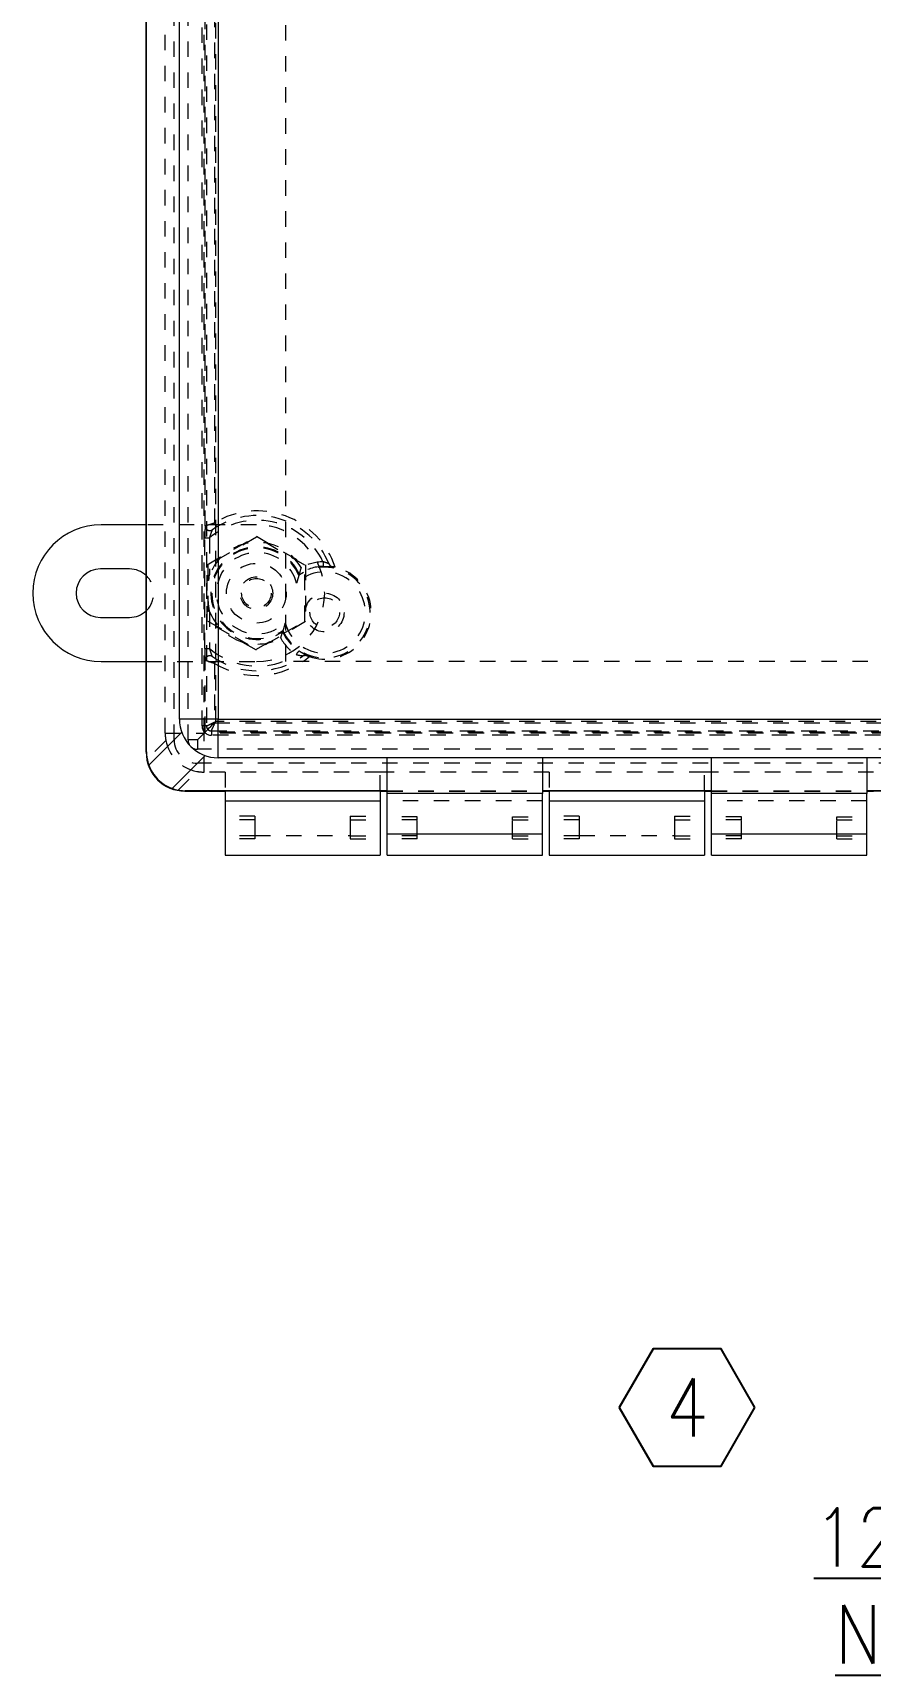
# Model space of a CAD drawing. Header units: inches. Extents: x -1 to 303, y -2 to 61.
# Drawn here: x 14.33 to 19.72, y 20.85 to 31.43 of the extents above; entities that cross this region are included whole.
import ezdxf
from ezdxf.enums import TextEntityAlignment as Align

# ---------------------------------------------------------------- set-up
doc = ezdxf.new("R2010")
doc.units = ezdxf.units.IN
doc.header["$LTSCALE"] = 0.75
doc.header["$MEASUREMENT"] = 0
doc.linetypes.add('HIDDEN', pattern=[0.1875, 0.125, -0.0625])
for name, color, linetype in [('BODY', 3, 'Continuous'), ('E-POWR-IDEN', 11, 'Continuous'), ('FRONT_DOOR', 1, 'Continuous'), ('PANEL', 150, 'Continuous')]:
    doc.layers.add(name, color=color, linetype=linetype)
doc.layers.add('G-Anno-Std-Note @ 4', color=151, linetype='Continuous', lineweight=25)
doc.styles.add('Note', font='romans.shx', dxfattribs={"width": 0.75})
doc.styles.add('ROMANS', font='romans.shx', dxfattribs={"width": 0.85})

# ---------------------------------------------------------------- blocks, each defined once
blk = doc.blocks.new('Anno_Hexagon')
at = {"color": 0, "linetype": 'ByBlock', "lineweight": -2}
blk.add_lwpolyline([(1.167, 0), (0.583, 1.01), (-0.583, 1.01), (-1.167, 0), (-0.583, -1.01), (0.583, -1.01)], close=True, dxfattribs=at)
at = {"color": 0, "linetype": 'ByBlock', "lineweight": -2, "style": 'Note', "width": 0.85}
blk.add_attdef('ID', text='', height=1, dxfattribs=at).set_placement((0, 0), align=Align.MIDDLE)

msp = doc.modelspace()

# ---------------------------------------------------------------- linework, layer by layer
at = {"layer": 'BODY', "linetype": 'Continuous', "lineweight": 15}
for p, q in [((15.0558801, 38.8403995), (15.0558801, 26.7947633)), ((15.0558801, 28.2598015), (14.76588, 28.2598015)), ((14.9488798, 27.9758015), (14.7608799, 27.9758015)), ((14.7608799, 27.6638014), (14.9488798, 27.6638014)), ((14.76588, 27.3798014), (15.0558801, 27.3798014)), ((15.3058418, 26.5448013), (15.56388, 26.5448013)), ((15.56388, 26.5448013), (15.56388, 26.4828014)), ((15.56388, 26.4828014), (16.5638799, 26.4828014)), ((15.56388, 26.4828014), (15.56388, 26.1328015)), ((16.5638799, 26.5448013), (16.6088797, 26.5448013)), ((16.5638799, 26.5448013), (16.5638799, 26.4828014)), ((16.5638799, 26.4828014), (16.5638799, 26.1328015)), ((17.6088796, 26.5448013), (17.6528797, 26.5448013)), ((17.6528797, 26.5448013), (17.6528797, 26.4828014)), ((17.6528797, 26.4828014), (18.6528799, 26.4828014)), ((17.6528797, 26.4828014), (17.6528797, 26.1328015)), ((18.6528799, 26.5448013), (18.6978799, 26.5448013)), ((18.6528799, 26.5448013), (18.6528799, 26.4828014)), ((18.6528799, 26.4828014), (18.6528799, 26.1328015)), ((19.6978798, 26.5448013), (19.7418799, 26.5448013)), ((15.56388, 26.1328015), (16.5638799, 26.1328015)), ((17.6528797, 26.1328015), (18.6528799, 26.1328015))]:
    msp.add_line(p, q, dxfattribs=at)
at = {"layer": 'BODY', "linetype": 'HIDDEN', "lineweight": 0}
for p, q in [((15.4285429, 26.9174647), (15.4285429, 38.5335294)), ((15.178543, 26.9174647), (15.178543, 38.5054472)), ((15.4356907, 28.2533072), (15.4356907, 37.3860848)), ((15.4956814, 37.3664517), (15.4956814, 28.2729506)), ((15.7658799, 28.2598015), (15.0558801, 28.2598015)), ((15.4356905, 28.2533072), (15.4356813, 28.2533007)), ((15.4346342, 27.4634723), (15.4346342, 28.176524)), ((15.4346342, 28.176524), (15.4646295, 28.176524)), ((15.4483796, 28.0031102), (15.7658799, 28.1864189)), ((15.7658799, 28.180068), (15.4538795, 27.9999346)), ((15.4646295, 28.176524), (15.4646295, 27.9371975)), ((15.7658799, 28.1864189), (16.0833797, 28.0031102)), ((16.0778797, 27.9999346), (15.7658799, 28.180068)), ((15.4483796, 27.6364927), (15.4483796, 28.0031102)), ((15.4538795, 27.9999346), (15.4538795, 27.6396683)), ((16.0778797, 27.6396683), (16.0778797, 27.9999346)), ((16.0833797, 28.0031102), (16.0833797, 27.6364927)), ((15.7658799, 27.453184), (15.4483796, 27.6364927)), ((15.4538795, 27.6396683), (15.7658799, 27.4595349)), ((15.4646295, 27.702799), (15.4646295, 27.4634723)), ((15.7658799, 27.4595349), (16.0778797, 27.6396683)), ((16.0833797, 27.6364927), (15.7658799, 27.453184)), ((15.4346342, 27.4634723), (15.4646295, 27.4634723)), ((15.0558801, 27.3798014), (15.7658799, 27.3798014)), ((15.4356813, 27.3866957), (15.4356905, 27.3866892)), ((15.4356907, 26.924612), (15.4356907, 27.3866891)), ((15.4956814, 27.3670459), (15.4956814, 26.984603)), ((15.4956814, 26.984603), (29.1660782, 26.984603)), ((15.178543, 26.9174647), (15.4285429, 26.9174647)), ((15.3858798, 26.8748013), (15.3258797, 26.8748013)), ((15.4356907, 26.924612), (15.3858798, 26.8748013)), ((15.3858798, 26.8748013), (15.3858798, 26.8148013)), ((29.2332168, 26.9174647), (15.4285429, 26.9174647)), ((15.4285429, 26.6674646), (15.4285429, 26.9174647)), ((29.2260689, 26.924612), (15.4356907, 26.924612)), ((15.0579744, 26.796858), (15.0558801, 26.7947633)), ((15.1828227, 26.8714034), (15.0623492, 26.7509299)), ((15.2620083, 26.551271), (15.3824818, 26.6717446)), ((15.56388, 26.6674646), (15.4285429, 26.6674646)), ((15.56388, 26.6674646), (15.56388, 26.546896)), ((16.5638799, 26.6674646), (15.56388, 26.6674646)), ((16.5638799, 26.546896), (16.5638799, 26.6674646)), ((17.6528797, 26.6674646), (16.5638799, 26.6674646)), ((17.6528797, 26.6674646), (17.6528797, 26.546896)), ((18.6528799, 26.6674646), (17.6528797, 26.6674646)), ((18.6528799, 26.546896), (18.6528799, 26.6674646)), ((19.7418799, 26.6674646), (18.6528799, 26.6674646)), ((15.3058418, 26.5448013), (15.3079361, 26.546896)), ((15.56388, 26.546896), (15.56388, 26.5448013)), ((16.5638799, 26.546896), (16.5638799, 26.5448013)), ((16.6088797, 26.546896), (17.6088796, 26.546896)), ((16.6088797, 26.5448013), (17.6088796, 26.5448013)), ((17.6528797, 26.546896), (17.6528797, 26.5448013)), ((18.6528799, 26.546896), (18.6528799, 26.5448013)), ((18.6978799, 26.546896), (19.6978798, 26.546896)), ((18.6978799, 26.5448013), (19.6978798, 26.5448013)), ((15.75688, 26.3825726), (15.56388, 26.3825726)), ((15.75688, 26.3598014), (15.56388, 26.3598014)), ((15.75688, 26.3825726), (15.75688, 26.3598014)), ((15.75688, 26.3598014), (15.75688, 26.2558015)), ((16.37088, 26.3825726), (16.37088, 26.3598014)), ((16.37088, 26.3825726), (16.5638799, 26.3825726)), ((16.37088, 26.3598014), (16.5638799, 26.3598014)), ((16.37088, 26.3598014), (16.37088, 26.2558015)), ((17.8458796, 26.3825726), (17.6528797, 26.3825726)), ((17.8458796, 26.3598014), (17.6528797, 26.3598014)), ((17.8458796, 26.3825726), (17.8458796, 26.3598014)), ((17.8458796, 26.3598014), (17.8458796, 26.2558015)), ((18.4598799, 26.3825726), (18.4598799, 26.3598014)), ((18.4598799, 26.3825726), (18.6528799, 26.3825726)), ((18.4598799, 26.3598014), (18.4598799, 26.2558015)), ((18.4598799, 26.3598014), (18.6528799, 26.3598014)), ((15.75688, 26.2558015), (15.56388, 26.2558015)), ((15.75688, 26.2598413), (16.37088, 26.2598413)), ((15.75688, 26.2558015), (15.75688, 26.2368202)), ((16.37088, 26.2558015), (16.37088, 26.2368202)), ((16.37088, 26.2558015), (16.5638799, 26.2558015)), ((17.8458796, 26.2558015), (17.6528797, 26.2558015)), ((17.8458796, 26.2598413), (18.4598799, 26.2598413)), ((17.8458796, 26.2558015), (17.8458796, 26.2368202)), ((18.4598799, 26.2558015), (18.4598799, 26.2368202)), ((18.4598799, 26.2558015), (18.6528799, 26.2558015)), ((15.75688, 26.2368202), (15.56388, 26.2368202)), ((16.37088, 26.2368202), (16.5638799, 26.2368202)), ((17.8458796, 26.2368202), (17.6528797, 26.2368202)), ((18.4598799, 26.2368202), (18.6528799, 26.2368202))]:
    msp.add_line(p, q, dxfattribs=at)
at = {"layer": 'BODY', "linetype": 'HIDDEN', "lineweight": 0, "flags": 128}
for points in [[(15.4956814, 28.2729506), (15.4987203, 28.2679487), (15.5016424, 28.263139), (15.5043358, 28.2587062), (15.5066959, 28.2548211), (15.5086331, 28.2516326), (15.5100727, 28.2492633), (15.5109592, 28.2478043), (15.5112584, 28.2473118)], [(16.1949108, 28.0227246), (16.1951044, 28.0169393), (16.1952903, 28.0113716), (16.1954628, 28.0062304), (16.1956142, 28.001709), (16.1957385, 27.9979778), (16.1958324, 27.9951762), (16.1958916, 27.9934104), (16.1959139, 27.992746)], [(16.0226017, 27.4230899), (16.0258371, 27.4278899), (16.0289505, 27.4325096), (16.0318258, 27.4367749), (16.0343543, 27.4405263), (16.036441, 27.4436221), (16.038008, 27.4459464), (16.0389953, 27.4474116), (16.0393667, 27.4479628)], [(15.4956814, 27.3670459), (15.4987203, 27.3720478), (15.5016424, 27.3768575), (15.5043358, 27.3812901), (15.5066959, 27.3851752), (15.5086331, 27.3883637), (15.5100727, 27.3907329), (15.5109592, 27.392192), (15.5112584, 27.3926847)], [(15.4356907, 26.924612), (15.4370201, 26.9259414), (15.4405535, 26.9294754), (15.4461597, 26.9350812), (15.4536267, 26.9425482), (15.4626741, 26.951596), (15.4729624, 26.961884), (15.4841042, 26.9730258), (15.4956814, 26.984603)]]:
    msp.add_lwpolyline(points, dxfattribs=at)
at = {"layer": 'BODY', "linetype": 'HIDDEN', "lineweight": 0}
for centre, radius in [((15.7658798, 27.8198014), 0.1925), ((15.7658798, 27.8198014), 0.105), ((15.7658798, 27.8198014), 0.095), ((16.2058798, 27.6949982), 0.095)]:
    msp.add_circle(centre, radius, dxfattribs=at)
at = {"layer": 'BODY', "linetype": 'Continuous', "lineweight": 15}
for centre, radius, start, end in [((14.7658798, 27.8198014), 0.44, 90, 270), ((14.7608798, 27.8198014), 0.156, 90, 270), ((14.9488798, 27.8198014), 0.156, 46.69377256, 90), ((14.9488798, 27.8198014), 0.156, 270, 313.30622744)]:
    msp.add_arc(centre, radius, start, end, dxfattribs=at)
at = {"layer": 'BODY', "linetype": 'HIDDEN', "lineweight": 0}
for centre, radius, start, end in [((15.4656898, 28.2533088), 0.0300084, 180.01535299, 225.84466987), ((15.4656906, 28.2533103), 0.0299999, 180.00602985, 305.14702561), ((15.7708798, 27.8199982), 0.47, 25.5521754, 130.66208288), ((15.7708798, 27.8199982), 0.5, 22.06817682, 125.15952003), ((15.7708798, 27.8199982), 0.53, 18.39012072, 121.28145068), ((15.7658798, 27.8198014), 0.44, 270, 90), ((15.4624588, 28.2518808), 0.0265324, 188.41909844, 228.80533577), ((15.4656818, 28.2533006), 0.029997, 225.8446214, 305.15218501), ((15.7708798, 27.8199982), 0.32791, 30.3269494, 159.05861282), ((15.7708798, 27.8199982), 0.2979145, 24.53696503, 303.39835626), ((15.7708798, 27.8199982), 0.2923106, 23.23668259, 304.6986387), ((15.7708798, 27.8199982), 0.2623152, 14.3454919, 313.58982939), ((14.9488798, 27.8198014), 0.156, 313.30622744, 46.69377256), ((16.2058798, 27.6949982), 0.2923106, 203.23668259, 124.6986387), ((16.2058798, 27.6949982), 0.2623152, 194.3454919, 133.58982939), ((16.2058798, 27.6949982), 0.2979145, 91.91703455, 123.39835626), ((16.2058798, 27.6949982), 0.32791, 91.91703455, 117.60837189), ((16.2058798, 27.6949982), 0.3, 251.02311158, 76.91220971), ((16.2620437, 28.0191228), 0.0299929, 202.0704106, 260.18110887), ((15.7708798, 27.8199982), 0.32791, 200.94138718, 297.60837189), ((16.2058798, 27.6949982), 0.32791, 210.3269494, 236.01828674), ((16.2058798, 27.6949982), 0.2979145, 204.53696503, 236.01828674), ((15.465691, 27.386687), 0.0300097, 129.97172379, 179.98368411), ((15.4656906, 27.3866859), 0.0299999, 54.85297439, 179.99397015), ((15.4656819, 27.3866969), 0.0299962, 54.84691797, 129.97050184), ((15.7708798, 27.8199982), 0.47, 229.33791712, 302.3831459), ((15.7708798, 27.8199982), 0.5, 234.84047997, 305.86714448), ((15.7708798, 27.8199982), 0.53, 238.71854932, 309.54520057), ((16.0814057, 27.3905026), 0.0299932, 67.75463267, 125.86368999), ((15.4285431, 26.9174647), 0.25, 180, 190.61710953), ((15.4285431, 26.9174647), 0.25, 190.61710953, 259.38289047), ((15.4285431, 26.9174647), 0.25, 259.38289047, 270)]:
    msp.add_arc(centre, radius, start, end, dxfattribs=at)
for centre, major_axis, ratio, start_param, end_param in [((15.3059179, 26.7948395), (-0.1768305, -0.1768305), 0.9996954599, 5.497939437, 7.0684311773), ((15.3139416, 26.8028632), (-0.2367507, -0.1006057), 0.9671936863, 5.8932298086, 6.0783810337), ((15.3065187, 26.7954403), (-0.1767767, 0.1767767), 0.9893707306, 0.9707016817, 2.1708909719), ((15.3139416, 26.8028632), (0.1006057, 0.2367507), 0.9671936863, 3.3463969271, 3.5315481521)]:
    msp.add_ellipse(centre, major_axis=major_axis, ratio=ratio, start_param=start_param, end_param=end_param, dxfattribs=at)
for points, knots in [([(15.4356813, 28.2533007), (15.4356261, 28.2530751), (15.4354486, 28.2523508), (15.4351666, 28.2449437), (15.4348846, 28.2288695), (15.4346754, 28.2054481), (15.4346486, 28.1866904), (15.4346342, 28.176524)], [0, 0, 0, 0, 0.0885336171, 0.2841899092, 0.4786641714, 0.7174433158, 1, 1, 1, 1]), ([(15.4356907, 28.2533072), (15.436298, 28.2535215), (15.4374942, 28.2539438), (15.4454552, 28.2567196), (15.457582, 28.2608376), (15.4747025, 28.2664746), (15.4884266, 28.2707111), (15.4956814, 28.2729506)], [0, 0, 0, 0, 0.184641055, 0.363679301, 0.5497428529, 0.7619869816, 1, 1, 1, 1]), ([(15.4646295, 28.176524), (15.4670691, 28.1835643), (15.471408, 28.1960854), (15.4768488, 28.2118902), (15.4802854, 28.2217992), (15.4819313, 28.2263587), (15.4826975, 28.2283391), (15.4828618, 28.2286194), (15.4829526, 28.2287742)], [0, 0, 0, 0, 0.3255364832, 0.5789649393, 0.7640911634, 0.8733777787, 0.9300201967, 1, 1, 1, 1]), ([(15.4646295, 27.702799), (15.4646074, 27.7029182), (15.4609331, 27.722726), (15.45024, 27.8002867), (15.4539842, 27.8798094), (15.4646074, 27.9370783), (15.4646295, 27.9371975)], [0, 0, 0, 0, 0.0015463451, 0.2569864497, 0.9984536549, 1, 1, 1, 1]), ([(16.0394793, 27.9353237), (16.0393772, 27.9349684), (16.0391735, 27.9342601), (16.0377767, 27.9293999), (16.0351159, 27.9201395), (16.0306691, 27.9046721), (16.0270374, 27.8920027), (16.0250373, 27.8850661), (16.0250158, 27.8849915)], [0, 0, 0, 0, 0.11464661, 0.2285840585, 0.3991647208, 0.6697207699, 0.9964478803, 1, 1, 1, 1]), ([(16.0539182, 27.9855709), (16.0538981, 27.9855012), (16.0527219, 27.9814364), (16.0499904, 27.9718836), (16.0463359, 27.9591899), (16.0436716, 27.9499117), (16.0422097, 27.9448266), (16.0419971, 27.9440872), (16.0418905, 27.9437162)], [0, 0, 0, 0, 0.0037948097, 0.2215746144, 0.5200238692, 0.7285127745, 0.8637856761, 1, 1, 1, 1]), ([(16.2342486, 28.0078531), (16.2340459, 28.0078878), (16.2338018, 28.0079296), (16.2316324, 28.008877), (16.2276368, 28.0107137), (16.2192529, 28.0143661), (16.2081312, 28.018729), (16.1994315, 28.0213583), (16.1949108, 28.0227246)], [0, 0, 0, 0, 0.132684315, 0.1597413841, 0.3283511831, 0.520765722, 0.7509679133, 1, 1, 1, 1]), ([(16.1959139, 27.992746), (16.2029437, 27.9928451), (16.2166915, 27.9930388), (16.2342184, 27.9918898), (16.2470325, 27.9905788), (16.2553991, 27.9895253), (16.2564155, 27.9895545), (16.2569289, 27.9895692)], [0, 0, 0, 0, 0.2218713015, 0.4339059347, 0.6254395421, 0.8108000652, 1, 1, 1, 1]), ([(16.2340298, 28.0083922), (16.2340486, 28.008346), (16.2349985, 28.0059993), (16.238192, 28.0005519), (16.2452695, 27.9937557), (16.2531559, 27.9915599), (16.256554, 27.9906138)], [0, 0, 0, 0, 0.0054850858, 0.2781962584, 0.6889798288, 1, 1, 1, 1]), ([(16.2342486, 28.0078531), (16.2342131, 28.0079408), (16.2341402, 28.0081204), (16.2340672, 28.0083002), (16.2340298, 28.0083922)], [0, 0, 0, 0, 0.4882667188, 1, 1, 1, 1]), ([(16.256554, 27.9906138), (16.256646, 27.9903578), (16.2567711, 27.9900097), (16.2568959, 27.9896614), (16.2569289, 27.9895692)], [0, 0, 0, 0, 0.7352311144, 1, 1, 1, 1]), ([(16.273813, 27.9872056), (16.269565, 27.9881346), (16.2635781, 27.9894439), (16.258135, 27.9903505), (16.256554, 27.9906138)], [0, 0, 0, 0, 0.7095353902, 1, 1, 1, 1]), ([(15.9517437, 27.6300048), (15.9517224, 27.6299303), (15.9497368, 27.6229896), (15.9460859, 27.6103258), (15.9416443, 27.5948567), (15.9389828, 27.5855965), (15.9375859, 27.5807362), (15.9373827, 27.5800281), (15.9372808, 27.5796729)], [0, 0, 0, 0, 0.0035453565, 0.3302772901, 0.6008360962, 0.771417045, 0.8853546849, 1, 1, 1, 1]), ([(15.922842, 27.5294255), (15.9228619, 27.5294951), (15.9240274, 27.533563), (15.926777, 27.5431106), (15.9304216, 27.555807), (15.9330892, 27.5650845), (15.9345496, 27.5701698), (15.9347623, 27.5709092), (15.9348691, 27.5712801)], [0, 0, 0, 0, 0.0037919842, 0.221575033, 0.5200222511, 0.7285137425, 0.8637854047, 1, 1, 1, 1]), ([(15.4346342, 27.4634723), (15.4346347, 27.4617389), (15.4346378, 27.4511516), (15.4346949, 27.4332612), (15.43487, 27.4128425), (15.4351, 27.398396), (15.4353742, 27.3887809), (15.4355789, 27.3873913), (15.4356813, 27.3866955)], [0, 0, 0, 0, 0.0483730253, 0.2954451861, 0.5000687185, 0.673951263, 0.8367444312, 1, 1, 1, 1]), ([(15.4829526, 27.4112223), (15.482784, 27.4115497), (15.4825802, 27.4119451), (15.48159, 27.4145649), (15.4798998, 27.4193017), (15.4765162, 27.4290755), (15.4717603, 27.442882), (15.4675981, 27.4549148), (15.4650562, 27.4622421), (15.4646295, 27.4634723)], [0, 0, 0, 0, 0.108550536, 0.1311358955, 0.2735300499, 0.4423116636, 0.6600894211, 0.9429338187, 1, 1, 1, 1]), ([(16.0638339, 27.4148095), (16.0638122, 27.4148395), (16.0637678, 27.4149008), (16.0626375, 27.4151103), (16.0588284, 27.4156246), (16.0497742, 27.4168812), (16.0367754, 27.4192422), (16.0273557, 27.4217993), (16.0226017, 27.4230899)], [0, 0, 0, 0, 0.0595405774, 0.1215061124, 0.2509695873, 0.4854326579, 0.7403025094, 1, 1, 1, 1]), ([(16.0927604, 27.4182634), (16.0927187, 27.4183231), (16.0925489, 27.4185663), (16.087837, 27.4207926), (16.0752887, 27.4267849), (16.0579894, 27.4359553), (16.045531, 27.4439882), (16.0393667, 27.4479628)], [0, 0, 0, 0, 0.071416769, 0.2912336786, 0.531905719, 0.7683931565, 1, 1, 1, 1]), ([(16.0633617, 27.4144686), (16.0634023, 27.4144978), (16.0654413, 27.4159612), (16.071005, 27.4188915), (16.0806084, 27.4209114), (16.0884865, 27.4185827), (16.0918886, 27.417577)], [0, 0, 0, 0, 0.0054914608, 0.2754525098, 0.6871106443, 1, 1, 1, 1]), ([(16.0633617, 27.4144686), (16.0634422, 27.4145266), (16.0635997, 27.4146401), (16.0637571, 27.4147539), (16.0638339, 27.4148095)], [0, 0, 0, 0, 0.5117331338, 1, 1, 1, 1]), ([(16.0927604, 27.4182634), (16.0926835, 27.4182028), (16.0923933, 27.4179738), (16.0921024, 27.4177451), (16.0918886, 27.417577)], [0, 0, 0, 0, 0.2647688377, 1, 1, 1, 1]), ([(16.0918886, 27.417577), (16.0955317, 27.4160893), (16.1008026, 27.4139368), (16.1065492, 27.4119247), (16.1083239, 27.4113033)], [0, 0, 0, 0, 0.6911695349, 1, 1, 1, 1]), ([(15.4956814, 27.3670459), (15.4886432, 27.3692154), (15.4798817, 27.3719161), (15.4658187, 27.3764443), (15.4574997, 27.3791987), (15.4475566, 27.3825609), (15.4396881, 27.3852803), (15.4360371, 27.3865669), (15.4357395, 27.3866719), (15.4356907, 27.3866891)], [0, 0, 0, 0, 0.2304445364, 0.2868698215, 0.5005540862, 0.5521029226, 0.7513786302, 0.9592056925, 1, 1, 1, 1])]:
    msp.add_open_spline(points, degree=3, knots=knots, dxfattribs=at)
for points in [[(16.0394793, 27.9353237), (16.0418905, 27.9437162)], [(15.9372808, 27.5796729), (15.9348691, 27.5712801)]]:
    msp.add_open_spline(points, degree=1, dxfattribs=at)
at = {"layer": 'FRONT_DOOR', "linetype": 'Continuous', "lineweight": 15}
for p, q in [((15.0558801, 26.7947633), (15.0558801, 38.8403995)), ((15.0579744, 26.796858), (15.0579744, 38.8121729)), ((15.5203017, 38.6208091), (15.5203017, 27.0092233)), ((15.2703013, 27.0092233), (15.2703013, 38.53527)), ((15.5203017, 27.0092233), (15.2703013, 27.0092233)), ((15.5203017, 27.0092233), (29.1414579, 27.0092233)), ((15.5203017, 26.7592232), (15.5203017, 27.0092233)), ((15.0729624, 26.7123379), (15.2851033, 26.9244785)), ((15.0558801, 26.7947633), (15.0579744, 26.796858)), ((15.435557, 26.7740246), (15.2234161, 26.561884)), ((29.1414579, 26.7592232), (15.5203017, 26.7592232)), ((16.6088797, 26.5288489), (16.6088797, 26.7592232)), ((17.6088796, 26.7592232), (17.6088796, 26.5288489)), ((18.6978799, 26.5288489), (18.6978799, 26.7592232)), ((19.6978798, 26.7592232), (19.6978798, 26.5288489)), ((15.3079361, 26.546896), (15.3058418, 26.5448013)), ((16.6088797, 26.5448013), (15.3058418, 26.5448013)), ((16.6088797, 26.546896), (15.3079361, 26.546896)), ((17.6088796, 26.5288489), (16.6088797, 26.5288489)), ((16.6088797, 26.2671863), (16.6088797, 26.5288489)), ((18.6978799, 26.546896), (17.6088796, 26.546896)), ((18.6978799, 26.5448013), (17.6088796, 26.5448013)), ((17.6088796, 26.2671863), (17.6088796, 26.5288489)), ((19.6978798, 26.5288489), (18.6978799, 26.5288489)), ((18.6978799, 26.2671863), (18.6978799, 26.5288489)), ((20.7868799, 26.546896), (19.6978798, 26.546896)), ((20.7868799, 26.5448013), (19.6978798, 26.5448013)), ((19.6978798, 26.2671863), (19.6978798, 26.5288489)), ((17.6088796, 26.2671863), (16.6088797, 26.2671863)), ((16.6088797, 26.1328015), (16.6088797, 26.2671863)), ((17.6088796, 26.1328015), (17.6088796, 26.2671863)), ((19.6978798, 26.2671863), (18.6978799, 26.2671863)), ((18.6978799, 26.1328015), (18.6978799, 26.2671863)), ((19.6978798, 26.1328015), (19.6978798, 26.2671863)), ((16.6088797, 26.1328015), (17.6088796, 26.1328015)), ((18.6978799, 26.1328015), (19.6978798, 26.1328015))]:
    msp.add_line(p, q, dxfattribs=at)
at = {"layer": 'FRONT_DOOR', "linetype": 'HIDDEN', "lineweight": 0}
for p, q in [((15.2358796, 26.8748013), (15.2358796, 38.4112372)), ((15.3258797, 26.8748013), (15.3258797, 38.4112372)), ((15.4158798, 26.9648014), (15.4158798, 38.2843679)), ((15.4438259, 38.2843679), (15.4438259, 26.9648014)), ((15.5038172, 26.9927388), (15.5038172, 38.262323)), ((29.1579424, 26.9927388), (15.5038172, 26.9927388)), ((15.4438259, 26.9648014), (15.4158798, 26.9648014)), ((15.4758799, 26.9327478), (29.1858798, 26.9327478)), ((15.4758799, 26.9327478), (15.4758799, 26.9048014)), ((29.1858798, 26.9048014), (15.4758799, 26.9048014)), ((29.2758799, 26.8148013), (15.3858798, 26.8148013)), ((29.2758799, 26.7248015), (15.3858798, 26.7248015)), ((17.6088796, 26.4828014), (16.6088797, 26.4828014)), ((19.6978798, 26.4828014), (18.6978799, 26.4828014)), ((16.8018796, 26.3787828), (16.6088797, 26.3787828)), ((16.8018796, 26.3598014), (16.6088797, 26.3598014)), ((16.8018796, 26.3598014), (16.8018796, 26.3787828)), ((16.8018796, 26.2558015), (16.8018796, 26.3598014)), ((17.4158796, 26.3787828), (17.6088796, 26.3787828)), ((17.4158796, 26.3598014), (17.4158796, 26.3787828)), ((17.4158796, 26.3598014), (17.6088796, 26.3598014)), ((17.4158796, 26.2558015), (17.4158796, 26.3598014)), ((18.8908799, 26.3787828), (18.6978799, 26.3787828)), ((18.8908799, 26.3598014), (18.6978799, 26.3598014)), ((18.8908799, 26.3598014), (18.8908799, 26.3787828)), ((18.8908799, 26.2558015), (18.8908799, 26.3598014)), ((19.5048799, 26.3787828), (19.6978798, 26.3787828)), ((19.5048799, 26.3598014), (19.5048799, 26.3787828)), ((19.5048799, 26.2558015), (19.5048799, 26.3598014)), ((19.5048799, 26.3598014), (19.6978798, 26.3598014)), ((16.8018796, 26.2558015), (16.6088797, 26.2558015)), ((16.8018796, 26.2368202), (16.8018796, 26.2558015)), ((17.4158796, 26.2368202), (17.4158796, 26.2558015)), ((17.4158796, 26.2558015), (17.6088796, 26.2558015)), ((18.8908799, 26.2558015), (18.6978799, 26.2558015)), ((18.8908799, 26.2368202), (18.8908799, 26.2558015)), ((19.5048799, 26.2368202), (19.5048799, 26.2558015)), ((19.5048799, 26.2558015), (19.6978798, 26.2558015)), ((16.8018796, 26.2368202), (16.6088797, 26.2368202)), ((17.4158796, 26.2368202), (17.6088796, 26.2368202)), ((18.8908799, 26.2368202), (18.6978799, 26.2368202)), ((19.5048799, 26.2368202), (19.6978798, 26.2368202))]:
    msp.add_line(p, q, dxfattribs=at)
at = {"layer": 'FRONT_DOOR', "linetype": 'Continuous', "lineweight": 15}
msp.add_arc((15.5203016, 27.0092232), 0.25, 180, 270, dxfattribs=at)
at = {"layer": 'FRONT_DOOR', "linetype": 'HIDDEN', "lineweight": 0}
for centre, radius in [((15.3858798, 26.8748014), 0.15), ((15.3858798, 26.8748014), 0.06), ((15.4758798, 26.9648014), 0.06)]:
    msp.add_arc(centre, radius, 180, 270, dxfattribs=at)
at = {"layer": 'FRONT_DOOR', "linetype": 'Continuous', "lineweight": 15}
for centre, major_axis, ratio, start_param, end_param in [((15.3059179, 26.7948395), (-0.1768305, -0.1768305), 0.9996954599, 5.497939437, 7.0684311773), ((15.3113452, 26.8002668), (-0.2338642, -0.099354), 0.981238143, 5.888224566, 6.2339036393), ((15.3058083, 26.7947299), (-0.1767767, 0.1767767), 0.9852936742, 1.1312295299, 2.0103631237), ((15.3113452, 26.8002668), (0.099354, 0.2338642), 0.981238143, 3.1908743215, 3.5365533947)]:
    msp.add_ellipse(centre, major_axis=major_axis, ratio=ratio, start_param=start_param, end_param=end_param, dxfattribs=at)
at = {"layer": 'FRONT_DOOR', "linetype": 'HIDDEN', "lineweight": 0}
for points, knots in [([(15.4438259, 26.9648014), (15.4441078, 26.9649101), (15.4446824, 26.9651317), (15.4484495, 26.966854), (15.4544142, 26.969582), (15.4641049, 26.9740361), (15.480257, 26.9818232), (15.4951243, 26.9887113), (15.5038172, 26.9927388)], [0, 0, 0, 0, 0.1175654436, 0.2396744041, 0.3672356477, 0.501033454, 0.7082573809, 1, 1, 1, 1]), ([(15.4758799, 26.9327478), (15.4759948, 26.9330559), (15.4762274, 26.9336799), (15.4780192, 26.9376624), (15.4807834, 26.9436485), (15.4855978, 26.9539956), (15.4933684, 26.9705494), (15.5003327, 26.9853389), (15.5038172, 26.9927388)], [0, 0, 0, 0, 0.1237013579, 0.2504942817, 0.3715142459, 0.5009562977, 0.7503068559, 1, 1, 1, 1]), ([(15.4438259, 26.9648014), (15.4443089, 26.9606017), (15.4452747, 26.9522029), (15.4526868, 26.941609), (15.4632808, 26.9341962), (15.4716798, 26.9332306), (15.4758799, 26.9327478)], [0, 0, 0, 0, 0.2500126744, 0.4999962498, 0.7499700751, 1, 1, 1, 1])]:
    msp.add_open_spline(points, degree=3, knots=knots, dxfattribs=at)
at = {"layer": 'PANEL', "linetype": 'HIDDEN', "lineweight": 0}
for p, q in [((15.9558797, 27.3799982), (15.9558797, 38.2599981)), ((28.7058799, 27.3799982), (15.9558797, 27.3799982))]:
    msp.add_line(p, q, dxfattribs=at)
msp.add_circle((16.2058798, 27.6949982), 0.125, dxfattribs=at)

# ---------------------------------------------------------------- block references
at = {"layer": 'G-Anno-Std-Note @ 4', "xscale": 0.375, "yscale": 0.375, "zscale": 0.375}
msp.add_blockref('Anno_Hexagon', (18.5404162, 22.5737919), dxfattribs=at).add_auto_attribs({'ID': '4'})

# ---------------------------------------------------------------- texts
at = {"layer": 'E-POWR-IDEN', "insert": (22.5201219, 20.924763), "char_height": 0.375, "width": 30.538043819, "attachment_point": 8, "style": 'ROMANS'}
msp.add_mtext('{\\L12.00"H x 14.00"W x 8.00"D\\PNEMA 4X FIBERGLASS ENCL.}', dxfattribs=at)

doc.saveas('drawing.dxf')
